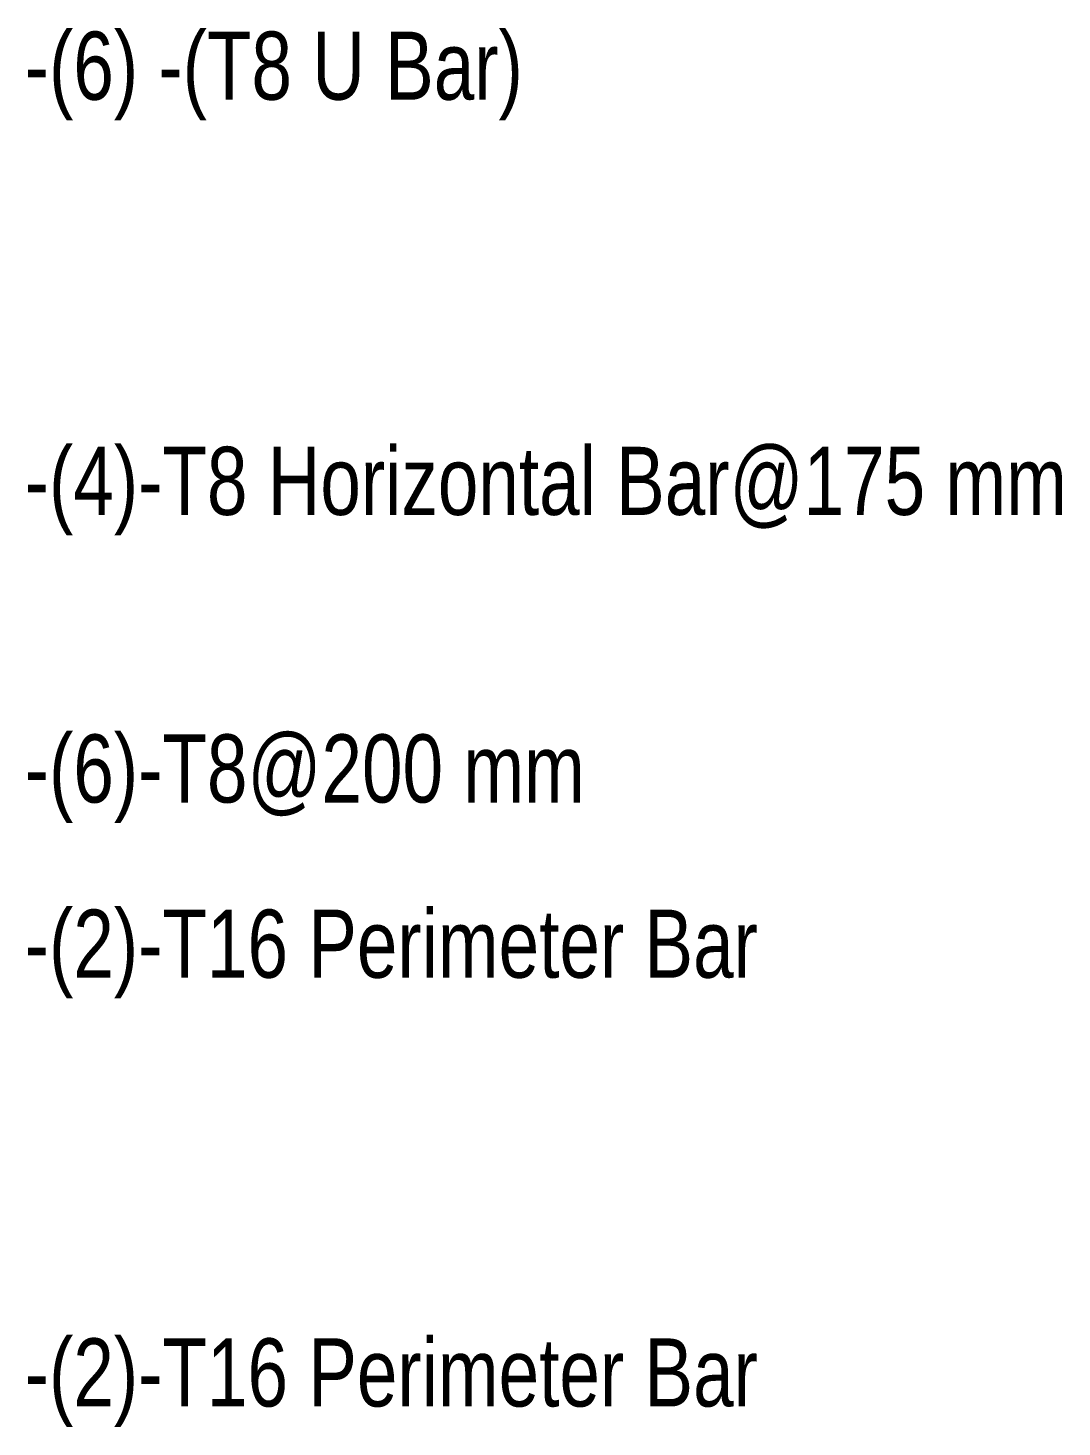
# Model space of a CAD drawing. Header units: millimetres. Extents: x -1228 to 17985, y -2296 to 18684.
# Drawn here: x 3161 to 4679, y 2799 to 4852 of the extents above; entities that cross this region are included whole.
import ezdxf

# ---------------------------------------------------------------- set-up
doc = ezdxf.new("R2010")
doc.units = ezdxf.units.MM
doc.layers.add('S-RBAR-IDEN', color=171, linetype='Continuous', lineweight=9)
doc.styles.add('Nirmala UI Semilight', font='NirmalaS.ttf', dxfattribs={"width": 0.8, "height": 100})

msp = doc.modelspace()

# ---------------------------------------------------------------- texts
at = {"layer": 'S-RBAR-IDEN', "char_height": 100, "attachment_point": 1, "style": 'Nirmala UI Semilight'}
for s, insert, width in [('-(6) -(T8 U Bar)', (3156.4, 4847), 872.236), ('-(4)-T8 Horizontal Bar@175 mm', (3156.4, 4237.5), 1865.046), ('-(6)-T8@200 mm', (3156.4, 3815.3), 1010.768), ('-(2)-T16 Perimeter Bar', (3156.4, 3558.1), 1282.7), ('-(2)-T16 Perimeter Bar', (3156.4, 2928.7), 1282.7)]:
    msp.add_mtext(s, dxfattribs=dict(at, insert=insert, width=width))

doc.saveas('drawing.dxf')
